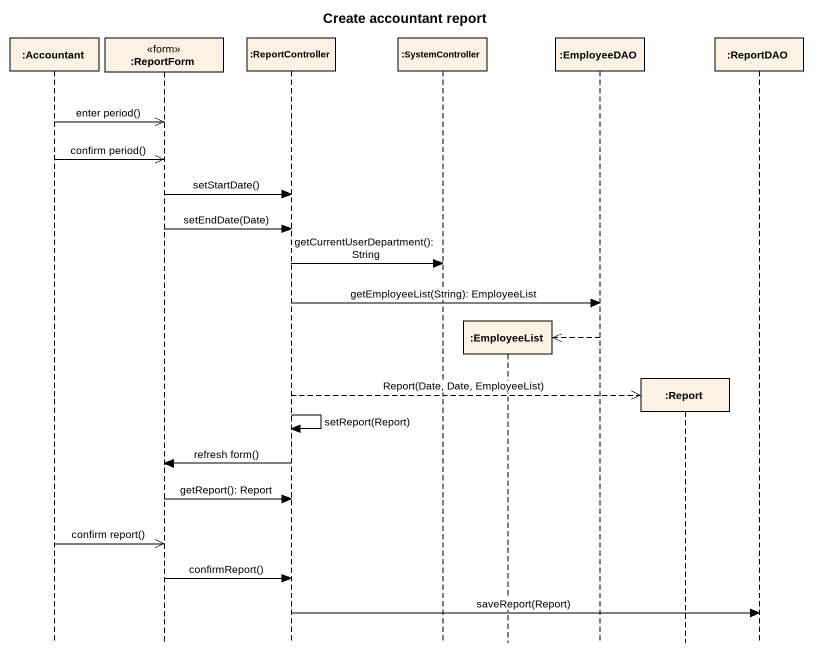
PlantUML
@startuml
title Create accountant report
hide footbox
participant ":Accountant" as Accountant
participant ":ReportForm" as ReportForm <<form>>
participant ":ReportController" as ReportController
participant ":SystemController" as SystemController
participant ":EmployeeList" as EmployeeList
participant ":EmployeeDAO" as EmployeeDAO
participant ":Report" as Report
participant ":ReportDAO" as ReportDAO

Accountant ->> ReportForm : enter period()
Accountant ->> ReportForm : confirm period()
ReportForm -> ReportController : setStartDate()
ReportForm -> ReportController : setEndDate(Date)
ReportController -> SystemController : getCurrentUserDepartment(): String
ReportController -> EmployeeDAO : getEmployeeList(String): EmployeeList
EmployeeDAO -->> EmployeeList **
ReportController -->> Report ** : Report(Date, Date, EmployeeList)
ReportController -> ReportController : setReport(Report)
ReportController -> ReportForm : refresh form()
ReportForm -> ReportController : getReport(): Report
Accountant ->> ReportForm : confirm report()
ReportForm -> ReportController : confirmReport()
ReportController -> ReportDAO : saveReport(Report)
@enduml
